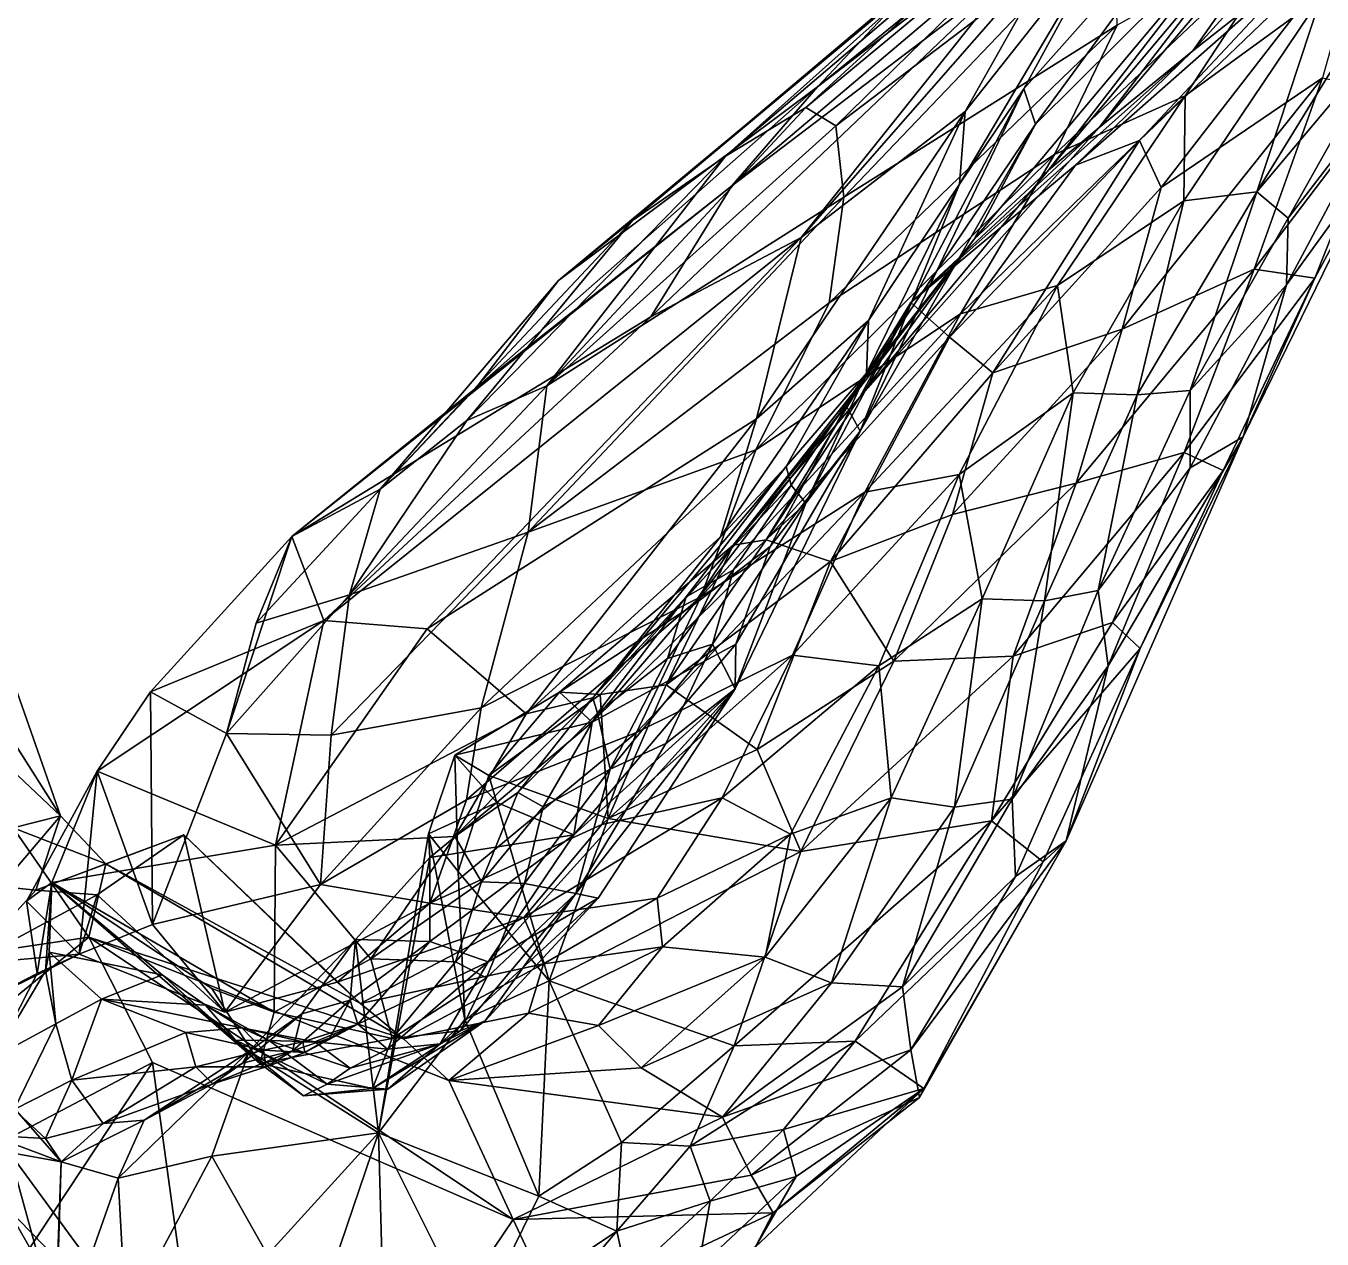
# Model space of a CAD drawing. Extents: x -1.56 to 1.56, y -5.64 to 3.99.
# Drawn here: x 0.877 to 1.319, y -1.9362 to -1.5228 of the extents above; entities that cross this region are included whole.
import ezdxf

# ---------------------------------------------------------------- set-up
doc = ezdxf.new("R2010")
doc.units = 0
doc.layers.add('MAMMOTH$LWO', color=1, linetype='CONTINUOUS')

msp = doc.modelspace()

# ---------------------------------------------------------------- linework, layer by layer
at = {"layer": 'MAMMOTH$LWO'}
for points in [[(1.28308, -1.43284, 4.30621), (1.26118, -1.45581, 4.24664), (1.14691, -1.54352, 4.47687)], [(1.14691, -1.54352, 4.47687), (1.17886, -1.50958, 4.55258), (1.28308, -1.43284, 4.30621)], [(1.27489, -1.53129, 4.68039), (1.32237, -1.46399, 4.50283), (1.35443, -1.44375, 4.5865)], [(1.27489, -1.53129, 4.68039), (1.35443, -1.44375, 4.5865), (1.31501, -1.49955, 4.75589)], [(1.11562, -1.56717, 4.92158), (1.14294, -1.55057, 4.99838), (1.24673, -1.45562, 4.75792)], [(1.24673, -1.45562, 4.75792), (1.21357, -1.47957, 4.6538), (1.11562, -1.56717, 4.92158)], [(1.26118, -1.45581, 4.24664), (1.21389, -1.50417, 4.18377), (1.11779, -1.57731, 4.43443)], [(1.11779, -1.57731, 4.43443), (1.14691, -1.54352, 4.47687), (1.26118, -1.45581, 4.24664)], [(1.25255, -1.45975, 4.89578), (1.24673, -1.45562, 4.75792), (1.14294, -1.55057, 4.99838)], [(1.14294, -1.55057, 4.99838), (1.15316, -1.55688, 5.07167), (1.25255, -1.45975, 4.89578)], [(1.24815, -1.4847, 5.04842), (1.25255, -1.45975, 4.89578), (1.15316, -1.55688, 5.07167)], [(1.21731, -1.54424, 4.06618), (1.29011, -1.46226, 4.16567), (1.22123, -1.55621, 4.20203)], [(1.29011, -1.46226, 4.16567), (1.21731, -1.54424, 4.06618), (1.2481, -1.4876, 4.0716)], [(1.22123, -1.55621, 4.20203), (1.29011, -1.46226, 4.16567), (1.29271, -1.48536, 4.34368)], [(1.24298, -1.55737, 4.59589), (1.29454, -1.49005, 4.44741), (1.32237, -1.46399, 4.50283)], [(1.24298, -1.55737, 4.59589), (1.32237, -1.46399, 4.50283), (1.27489, -1.53129, 4.68039)], [(1.08382, -1.58909, 4.81352), (1.11562, -1.56717, 4.92158), (1.21357, -1.47957, 4.6538)], [(1.21357, -1.47957, 4.6538), (1.17886, -1.50958, 4.55258), (1.08382, -1.58909, 4.81352)], [(1.24815, -1.4847, 5.04842), (1.15316, -1.55688, 5.07167), (1.15594, -1.5811, 5.14994)], [(1.24815, -1.4847, 5.04842), (1.15594, -1.5811, 5.14994), (1.24907, -1.52255, 5.19443)], [(1.19537, -1.57675, 4.03089), (1.2481, -1.4876, 4.0716), (1.21731, -1.54424, 4.06618)], [(1.2481, -1.4876, 4.0716), (1.19537, -1.57675, 4.03089), (1.19735, -1.55189, 4.04999)], [(1.19735, -1.55189, 4.04999), (1.23031, -1.4934, 4.07967), (1.2481, -1.4876, 4.0716)], [(1.20033, -1.59546, 4.3991), (1.22123, -1.55621, 4.20203), (1.29271, -1.48536, 4.34368)], [(1.29271, -1.48536, 4.34368), (1.22571, -1.57192, 4.50144), (1.20033, -1.59546, 4.3991)], [(1.29454, -1.49005, 4.44741), (1.22571, -1.57192, 4.50144), (1.29271, -1.48536, 4.34368)], [(1.31076, -1.48806, 5.24393), (1.24907, -1.52255, 5.19443), (1.22772, -1.56654, 5.27694)], [(1.31076, -1.48806, 5.24393), (1.22772, -1.56654, 5.27694), (1.27228, -1.54658, 5.33948)], [(1.25677, -1.56179, 4.91641), (1.33386, -1.4877, 4.87107), (1.26417, -1.57782, 5.02079)], [(1.25677, -1.56179, 4.91641), (1.31501, -1.49955, 4.75589), (1.33386, -1.4877, 4.87107)], [(1.33386, -1.4877, 4.87107), (1.31914, -1.54049, 5.07075), (1.26417, -1.57782, 5.02079)], [(1.31874, -1.5128, 5.32469), (1.31076, -1.48806, 5.24393), (1.27228, -1.54658, 5.33948)], [(1.14136, -1.59489, 4.16839), (1.21389, -1.50417, 4.18377), (1.23031, -1.4934, 4.07967)], [(1.23031, -1.4934, 4.07967), (1.19735, -1.55189, 4.04999), (1.14136, -1.59489, 4.16839)], [(1.22571, -1.57192, 4.50144), (1.29454, -1.49005, 4.44741), (1.24298, -1.55737, 4.59589)], [(1.23494, -1.57022, 4.82637), (1.27489, -1.53129, 4.68039), (1.31501, -1.49955, 4.75589)], [(1.23494, -1.57022, 4.82637), (1.31501, -1.49955, 4.75589), (1.25677, -1.56179, 4.91641)], [(1.29673, -1.57937, 5.38346), (1.34411, -1.52301, 5.30727), (1.34404, -1.50231, 5.29834)], [(1.34404, -1.50231, 5.29834), (1.31874, -1.5128, 5.32469), (1.29673, -1.57937, 5.38346)], [(1.09006, -1.62196, 4.36976), (1.11779, -1.57731, 4.43443), (1.21389, -1.50417, 4.18377)], [(1.21389, -1.50417, 4.18377), (1.14136, -1.59489, 4.16839), (1.09006, -1.62196, 4.36976)], [(1.05864, -1.60951, 4.70267), (1.08382, -1.58909, 4.81352), (1.17886, -1.50958, 4.55258)], [(1.17886, -1.50958, 4.55258), (1.14691, -1.54352, 4.47687), (1.05864, -1.60951, 4.70267)], [(1.31874, -1.5128, 5.32469), (1.27228, -1.54658, 5.33948), (1.27182, -1.58238, 5.39514)], [(1.27182, -1.58238, 5.39514), (1.29673, -1.57937, 5.38346), (1.31874, -1.5128, 5.32469)], [(1.24907, -1.52255, 5.19443), (1.15594, -1.5811, 5.14994), (1.15092, -1.6172, 5.22025)], [(1.24907, -1.52255, 5.19443), (1.15092, -1.6172, 5.22025), (1.22772, -1.56654, 5.27694)], [(1.30745, -1.58832, 5.37456), (1.34411, -1.52301, 5.30727), (1.29673, -1.57937, 5.38346)], [(1.30745, -1.58832, 5.37456), (1.34544, -1.53889, 5.29721), (1.34411, -1.52301, 5.30727)], [(1.17874, -1.61706, 4.7575), (1.27489, -1.53129, 4.68039), (1.23494, -1.57022, 4.82637)], [(1.17874, -1.61706, 4.7575), (1.24298, -1.55737, 4.59589), (1.27489, -1.53129, 4.68039)], [(1.26417, -1.57782, 5.02079), (1.31914, -1.54049, 5.07075), (1.25086, -1.62615, 5.10643)], [(1.31914, -1.54049, 5.07075), (1.2958, -1.6057, 5.18002), (1.25086, -1.62615, 5.10643)], [(1.31914, -1.54049, 5.07075), (1.34172, -1.5452, 5.17777), (1.2958, -1.6057, 5.18002)], [(1.30692, -1.61103, 5.36855), (1.33924, -1.56631, 5.28509), (1.34544, -1.53889, 5.29721)], [(1.30692, -1.61103, 5.36855), (1.34544, -1.53889, 5.29721), (1.30745, -1.58832, 5.37456)], [(1.14691, -1.54352, 4.47687), (1.11779, -1.57731, 4.43443), (1.03049, -1.64627, 4.6519)], [(1.03049, -1.64627, 4.6519), (1.05864, -1.60951, 4.70267), (1.14691, -1.54352, 4.47687)], [(1.22123, -1.55621, 4.20203), (1.16152, -1.66088, 4.11084), (1.21731, -1.54424, 4.06618)], [(1.17848, -1.61833, 4.03143), (1.21731, -1.54424, 4.06618), (1.16152, -1.66088, 4.11084)], [(1.21731, -1.54424, 4.06618), (1.17848, -1.61833, 4.03143), (1.19537, -1.57675, 4.03089)], [(1.27228, -1.54658, 5.33948), (1.22772, -1.56654, 5.27694), (1.19571, -1.62086, 5.34117)], [(1.27228, -1.54658, 5.33948), (1.19571, -1.62086, 5.34117), (1.2288, -1.61126, 5.39668)], [(1.27182, -1.58238, 5.39514), (1.27228, -1.54658, 5.33948), (1.2288, -1.61126, 5.39668)], [(1.34172, -1.5452, 5.17777), (1.31647, -1.60871, 5.26934), (1.2958, -1.6057, 5.18002)], [(1.34172, -1.5452, 5.17777), (1.33924, -1.56631, 5.28509), (1.31647, -1.60871, 5.26934)], [(1.15316, -1.55688, 5.07167), (1.14294, -1.55057, 4.99838), (1.05468, -1.64539, 5.04554)], [(1.14294, -1.55057, 4.99838), (1.11562, -1.56717, 4.92158), (1.05468, -1.64539, 5.04554)], [(1.12609, -1.65663, 4.11848), (1.14136, -1.59489, 4.16839), (1.19735, -1.55189, 4.04999)], [(1.12609, -1.65663, 4.11848), (1.19735, -1.55189, 4.04999), (1.16435, -1.62311, 4.03469)], [(1.16435, -1.62311, 4.03469), (1.19735, -1.55189, 4.04999), (1.19537, -1.57675, 4.03089)], [(1.15316, -1.55688, 5.07167), (1.05468, -1.64539, 5.04554), (1.15594, -1.5811, 5.14994)], [(1.22123, -1.55621, 4.20203), (1.20033, -1.59546, 4.3991), (1.15676, -1.65216, 4.30031)], [(1.16152, -1.66088, 4.11084), (1.22123, -1.55621, 4.20203), (1.15676, -1.65216, 4.30031)], [(1.1614, -1.64932, 4.63565), (1.22571, -1.57192, 4.50144), (1.24298, -1.55737, 4.59589)], [(1.1614, -1.64932, 4.63565), (1.24298, -1.55737, 4.59589), (1.17874, -1.61706, 4.7575)], [(1.192, -1.6289, 4.90784), (1.25677, -1.56179, 4.91641), (1.20676, -1.64098, 5.0182)], [(1.192, -1.6289, 4.90784), (1.23494, -1.57022, 4.82637), (1.25677, -1.56179, 4.91641)], [(1.26417, -1.57782, 5.02079), (1.20676, -1.64098, 5.0182), (1.25677, -1.56179, 4.91641)], [(1.02734, -1.65722, 4.95205), (1.05468, -1.64539, 5.04554), (1.11562, -1.56717, 4.92158)], [(1.11562, -1.56717, 4.92158), (1.08382, -1.58909, 4.81352), (1.02734, -1.65722, 4.95205)], [(1.22772, -1.56654, 5.27694), (1.15092, -1.6172, 5.22025), (1.12593, -1.66722, 5.26652)], [(1.22772, -1.56654, 5.27694), (1.12593, -1.66722, 5.26652), (1.19571, -1.62086, 5.34117)], [(1.33924, -1.56631, 5.28509), (1.29209, -1.6628, 5.35949), (1.31647, -1.60871, 5.26934)], [(1.29209, -1.6628, 5.35949), (1.33924, -1.56631, 5.28509), (1.30692, -1.61103, 5.36855)], [(1.20033, -1.59546, 4.3991), (1.22571, -1.57192, 4.50144), (1.1614, -1.64932, 4.63565)], [(1.17874, -1.61706, 4.7575), (1.23494, -1.57022, 4.82637), (1.192, -1.6289, 4.90784)], [(1.09006, -1.62196, 4.36976), (0.9677, -1.69681, 4.6546), (1.11779, -1.57731, 4.43443)], [(0.9677, -1.69681, 4.6546), (1.03049, -1.64627, 4.6519), (1.11779, -1.57731, 4.43443)], [(1.16361, -1.64114, 4.00773), (1.19537, -1.57675, 4.03089), (1.17848, -1.61833, 4.03143)], [(1.19537, -1.57675, 4.03089), (1.16361, -1.64114, 4.00773), (1.16435, -1.62311, 4.03469)], [(1.15594, -1.5811, 5.14994), (1.04827, -1.69529, 5.14388), (1.15092, -1.6172, 5.22025)], [(1.15594, -1.5811, 5.14994), (1.05468, -1.64539, 5.04554), (1.04827, -1.69529, 5.14388)], [(1.26417, -1.57782, 5.02079), (1.25086, -1.62615, 5.10643), (1.20676, -1.64098, 5.0182)], [(1.29673, -1.57937, 5.38346), (1.27182, -1.58238, 5.39514), (1.25599, -1.64854, 5.41686)], [(1.27401, -1.64707, 5.40542), (1.29673, -1.57937, 5.38346), (1.25599, -1.64854, 5.41686)], [(1.30745, -1.58832, 5.37456), (1.29673, -1.57937, 5.38346), (1.27401, -1.64707, 5.40542)], [(1.27182, -1.58238, 5.39514), (1.2288, -1.61126, 5.39668), (1.23414, -1.64776, 5.42269)], [(1.25599, -1.64854, 5.41686), (1.27182, -1.58238, 5.39514), (1.23414, -1.64776, 5.42269)], [(0.99787, -1.68062, 4.85516), (1.02734, -1.65722, 4.95205), (1.08382, -1.58909, 4.81352)], [(1.08382, -1.58909, 4.81352), (1.05864, -1.60951, 4.70267), (0.99787, -1.68062, 4.85516)], [(1.30745, -1.58832, 5.37456), (1.27401, -1.64707, 5.40542), (1.30692, -1.61103, 5.36855)], [(0.97862, -1.72542, 4.48748), (1.09006, -1.62196, 4.36976), (1.14136, -1.59489, 4.16839)], [(0.97862, -1.72542, 4.48748), (1.14136, -1.59489, 4.16839), (1.01387, -1.72823, 4.30172)], [(1.01387, -1.72823, 4.30172), (1.14136, -1.59489, 4.16839), (1.12609, -1.65663, 4.11848)], [(1.20033, -1.59546, 4.3991), (1.11823, -1.69971, 4.54654), (1.15676, -1.65216, 4.30031)], [(1.11823, -1.69971, 4.54654), (1.20033, -1.59546, 4.3991), (1.1614, -1.64932, 4.63565)], [(1.2958, -1.6057, 5.18002), (1.27201, -1.66812, 5.24385), (1.23512, -1.67856, 5.1626)], [(1.25086, -1.62615, 5.10643), (1.2958, -1.6057, 5.18002), (1.23512, -1.67856, 5.1626)], [(1.2958, -1.6057, 5.18002), (1.31647, -1.60871, 5.26934), (1.27201, -1.66812, 5.24385)], [(1.31647, -1.60871, 5.26934), (1.28525, -1.67425, 5.3159), (1.27201, -1.66812, 5.24385)], [(1.31647, -1.60871, 5.26934), (1.29209, -1.6628, 5.35949), (1.28525, -1.67425, 5.3159)], [(1.03049, -1.64627, 4.6519), (0.99787, -1.68062, 4.85516), (1.05864, -1.60951, 4.70267)], [(1.2288, -1.61126, 5.39668), (1.19571, -1.62086, 5.34117), (1.16309, -1.68165, 5.38373)], [(1.2288, -1.61126, 5.39668), (1.16309, -1.68165, 5.38373), (1.19528, -1.6757, 5.42136)], [(1.19528, -1.6757, 5.42136), (1.23414, -1.64776, 5.42269), (1.2288, -1.61126, 5.39668)], [(1.27396, -1.67333, 5.39607), (1.30692, -1.61103, 5.36855), (1.27401, -1.64707, 5.40542)], [(1.30692, -1.61103, 5.36855), (1.27396, -1.67333, 5.39607), (1.29209, -1.6628, 5.35949)], [(1.15092, -1.6172, 5.22025), (1.04827, -1.69529, 5.14388), (1.12593, -1.66722, 5.26652)], [(1.12948, -1.69786, 4.78366), (1.1614, -1.64932, 4.63565), (1.17874, -1.61706, 4.7575)], [(1.192, -1.6289, 4.90784), (1.12948, -1.69786, 4.78366), (1.17874, -1.61706, 4.7575)], [(0.9677, -1.69681, 4.6546), (1.09006, -1.62196, 4.36976), (0.97862, -1.72542, 4.48748)], [(1.19571, -1.62086, 5.34117), (1.12593, -1.66722, 5.26652), (1.10712, -1.71729, 5.31743)], [(1.19571, -1.62086, 5.34117), (1.10712, -1.71729, 5.31743), (1.16309, -1.68165, 5.38373)], [(1.14296, -1.68541, 3.9961), (1.17848, -1.61833, 4.03143), (1.16152, -1.66088, 4.11084)], [(1.17848, -1.61833, 4.03143), (1.14296, -1.68541, 3.9961), (1.16361, -1.64114, 4.00773)], [(1.12609, -1.65663, 4.11848), (1.16435, -1.62311, 4.03469), (1.11383, -1.6969, 4.07645)], [(1.11383, -1.6969, 4.07645), (1.16435, -1.62311, 4.03469), (1.13627, -1.6729, 4.00928)], [(1.13627, -1.6729, 4.00928), (1.16435, -1.62311, 4.03469), (1.16361, -1.64114, 4.00773)], [(1.25086, -1.62615, 5.10643), (1.23512, -1.67856, 5.1626), (1.19298, -1.6893, 5.07873)], [(1.20676, -1.64098, 5.0182), (1.25086, -1.62615, 5.10643), (1.19298, -1.6893, 5.07873)], [(1.12948, -1.69786, 4.78366), (1.192, -1.6289, 4.90784), (1.15134, -1.70525, 4.97181)], [(1.15134, -1.70525, 4.97181), (1.192, -1.6289, 4.90784), (1.20676, -1.64098, 5.0182)], [(0.88884, -1.79198, 5.38273), (0.83461, -1.63765, 5.22739), (0.80374, -1.71171, 5.55357)], [(0.85336, -1.73618, 5.14576), (0.83461, -1.63765, 5.22739), (0.88884, -1.79198, 5.38273)], [(1.16361, -1.64114, 4.00773), (1.13795, -1.67929, 3.97795), (1.13627, -1.6729, 4.00928)], [(1.13795, -1.67929, 3.97795), (1.16361, -1.64114, 4.00773), (1.14296, -1.68541, 3.9961)], [(1.20676, -1.64098, 5.0182), (1.19298, -1.6893, 5.07873), (1.15134, -1.70525, 4.97181)], [(0.9677, -1.69681, 4.6546), (0.99787, -1.68062, 4.85516), (1.03049, -1.64627, 4.6519)], [(1.02734, -1.65722, 4.95205), (0.98733, -1.71666, 4.9932), (1.05468, -1.64539, 5.04554)], [(1.05468, -1.64539, 5.04554), (0.98733, -1.71666, 4.9932), (1.04827, -1.69529, 5.14388)], [(1.23414, -1.64776, 5.42269), (1.19528, -1.6757, 5.42136), (1.20311, -1.71797, 5.4341)], [(1.22436, -1.71872, 5.4263), (1.23414, -1.64776, 5.42269), (1.20311, -1.71797, 5.4341)], [(1.25599, -1.64854, 5.41686), (1.23414, -1.64776, 5.42269), (1.22436, -1.71872, 5.4263)], [(1.27401, -1.64707, 5.40542), (1.25599, -1.64854, 5.41686), (1.24266, -1.71523, 5.41466)], [(1.27401, -1.64707, 5.40542), (1.24266, -1.71523, 5.41466), (1.27396, -1.67333, 5.39607)], [(1.11823, -1.69971, 4.54654), (1.10454, -1.72018, 4.40124), (1.15676, -1.65216, 4.30031)], [(1.13078, -1.70024, 4.25936), (1.15676, -1.65216, 4.30031), (1.10454, -1.72018, 4.40124)], [(1.11823, -1.69971, 4.54654), (1.1614, -1.64932, 4.63565), (1.12948, -1.69786, 4.78366)], [(1.15676, -1.65216, 4.30031), (1.13078, -1.70024, 4.25936), (1.16152, -1.66088, 4.11084)], [(1.24266, -1.71523, 5.41466), (1.25599, -1.64854, 5.41686), (1.22436, -1.71872, 5.4263)], [(0.99787, -1.68062, 4.85516), (0.98733, -1.71666, 4.9932), (1.02734, -1.65722, 4.95205)], [(1.01387, -1.72823, 4.30172), (1.12609, -1.65663, 4.11848), (1.04765, -1.75725, 4.20884)], [(1.04765, -1.75725, 4.20884), (1.12609, -1.65663, 4.11848), (1.11383, -1.6969, 4.07645)], [(1.11887, -1.74872, 4.09435), (1.16152, -1.66088, 4.11084), (1.11915, -1.7335, 4.21415)], [(1.16152, -1.66088, 4.11084), (1.11887, -1.74872, 4.09435), (1.14296, -1.68541, 3.9961)], [(1.13078, -1.70024, 4.25936), (1.11915, -1.7335, 4.21415), (1.16152, -1.66088, 4.11084)], [(1.23177, -1.8005, 5.37547), (1.29209, -1.6628, 5.35949), (1.24607, -1.74084, 5.39883)], [(1.29209, -1.6628, 5.35949), (1.23177, -1.8005, 5.37547), (1.257, -1.735, 5.3379)], [(1.27396, -1.67333, 5.39607), (1.24607, -1.74084, 5.39883), (1.29209, -1.6628, 5.35949)], [(1.257, -1.735, 5.3379), (1.28525, -1.67425, 5.3159), (1.29209, -1.6628, 5.35949)], [(1.12593, -1.66722, 5.26652), (1.04827, -1.69529, 5.14388), (1.03229, -1.75514, 5.20861)], [(1.12593, -1.66722, 5.26652), (1.03229, -1.75514, 5.20861), (1.10712, -1.71729, 5.31743)], [(1.27201, -1.66812, 5.24385), (1.24751, -1.72613, 5.28317), (1.21369, -1.73751, 5.20406)], [(1.23512, -1.67856, 5.1626), (1.27201, -1.66812, 5.24385), (1.21369, -1.73751, 5.20406)], [(1.27201, -1.66812, 5.24385), (1.28525, -1.67425, 5.3159), (1.24751, -1.72613, 5.28317)], [(1.11383, -1.6969, 4.07645), (1.13627, -1.6729, 4.00928), (1.07033, -1.75172, 4.04388)], [(1.07033, -1.75172, 4.04388), (1.13627, -1.6729, 4.00928), (1.10216, -1.71739, 3.96651)], [(1.10216, -1.71739, 3.96651), (1.13627, -1.6729, 4.00928), (1.13795, -1.67929, 3.97795)], [(1.24607, -1.74084, 5.39883), (1.27396, -1.67333, 5.39607), (1.24266, -1.71523, 5.41466)], [(1.28525, -1.67425, 5.3159), (1.257, -1.735, 5.3379), (1.24751, -1.72613, 5.28317)], [(1.13795, -1.67929, 3.97795), (1.11826, -1.70813, 3.96083), (1.10216, -1.71739, 3.96651)], [(1.11826, -1.70813, 3.96083), (1.13795, -1.67929, 3.97795), (1.14296, -1.68541, 3.9961)], [(1.13847, -1.73724, 5.4092), (1.19528, -1.6757, 5.42136), (1.16309, -1.68165, 5.38373)], [(1.19528, -1.6757, 5.42136), (1.13847, -1.73724, 5.4092), (1.16784, -1.7408, 5.43496)], [(1.16784, -1.7408, 5.43496), (1.20311, -1.71797, 5.4341), (1.19528, -1.6757, 5.42136)], [(1.23512, -1.67856, 5.1626), (1.21369, -1.73751, 5.20406), (1.17296, -1.7393, 5.10233)], [(1.19298, -1.6893, 5.07873), (1.23512, -1.67856, 5.1626), (1.17296, -1.7393, 5.10233)], [(0.95556, -1.72631, 4.88426), (0.98733, -1.71666, 4.9932), (0.99787, -1.68062, 4.85516)], [(0.9677, -1.69681, 4.6546), (0.95556, -1.72631, 4.88426), (0.99787, -1.68062, 4.85516)], [(1.16309, -1.68165, 5.38373), (1.10712, -1.71729, 5.31743), (1.08521, -1.76356, 5.35424)], [(1.16309, -1.68165, 5.38373), (1.08521, -1.76356, 5.35424), (1.13847, -1.73724, 5.4092)], [(1.11116, -1.73351, 3.98361), (1.14296, -1.68541, 3.9961), (1.11887, -1.74872, 4.09435)], [(1.14296, -1.68541, 3.9961), (1.11116, -1.73351, 3.98361), (1.11826, -1.70813, 3.96083)], [(1.19298, -1.6893, 5.07873), (1.17296, -1.7393, 5.10233), (1.15134, -1.70525, 4.97181)], [(0.9677, -1.69681, 4.6546), (0.97862, -1.72542, 4.48748), (0.9195, -1.74969, 4.77712)], [(0.94541, -1.76393, 4.93413), (0.9677, -1.69681, 4.6546), (0.9195, -1.74969, 4.77712)], [(0.95556, -1.72631, 4.88426), (0.9677, -1.69681, 4.6546), (0.94541, -1.76393, 4.93413)], [(1.04827, -1.69529, 5.14388), (0.98115, -1.76452, 5.07224), (1.03229, -1.75514, 5.20861)], [(1.04827, -1.69529, 5.14388), (0.98733, -1.71666, 4.9932), (0.98115, -1.76452, 5.07224)], [(1.04765, -1.75725, 4.20884), (1.11383, -1.6969, 4.07645), (1.07033, -1.75172, 4.04388)], [(1.11823, -1.69971, 4.54654), (1.05893, -1.74986, 4.57049), (1.10454, -1.72018, 4.40124)], [(1.11823, -1.69971, 4.54654), (1.07279, -1.75062, 4.74276), (1.05893, -1.74986, 4.57049)], [(1.10454, -1.72018, 4.40124), (1.07016, -1.76004, 4.39151), (1.13078, -1.70024, 4.25936)], [(1.11915, -1.7335, 4.21415), (1.13078, -1.70024, 4.25936), (1.07016, -1.76004, 4.39151)], [(1.11823, -1.69971, 4.54654), (1.0954, -1.74737, 4.8429), (1.07279, -1.75062, 4.74276)], [(1.0954, -1.74737, 4.8429), (1.12948, -1.69786, 4.78366), (1.15134, -1.70525, 4.97181)], [(1.0954, -1.74737, 4.8429), (1.11823, -1.69971, 4.54654), (1.12948, -1.69786, 4.78366)], [(1.15134, -1.70525, 4.97181), (1.12635, -1.76936, 5.01548), (1.0954, -1.74737, 4.8429)], [(1.15134, -1.70525, 4.97181), (1.17296, -1.7393, 5.10233), (1.12635, -1.76936, 5.01548)], [(1.09575, -1.73835, 3.95918), (1.11826, -1.70813, 3.96083), (1.11116, -1.73351, 3.98361)], [(1.11826, -1.70813, 3.96083), (1.09575, -1.73835, 3.95918), (1.10216, -1.71739, 3.96651)], [(0.87265, -1.79605, 5.45846), (0.88884, -1.79198, 5.38273), (0.80374, -1.71171, 5.55357)], [(0.98733, -1.71666, 4.9932), (0.95556, -1.72631, 4.88426), (0.94541, -1.76393, 4.93413)], [(0.98733, -1.71666, 4.9932), (0.94541, -1.76393, 4.93413), (0.98115, -1.76452, 5.07224)], [(1.10712, -1.71729, 5.31743), (1.03229, -1.75514, 5.20861), (1.02728, -1.78647, 5.26276)], [(1.10712, -1.71729, 5.31743), (1.02728, -1.78647, 5.26276), (1.08521, -1.76356, 5.35424)], [(1.10216, -1.71739, 3.96651), (1.07193, -1.75701, 3.96958), (1.07033, -1.75172, 4.04388)], [(1.07193, -1.75701, 3.96958), (1.10216, -1.71739, 3.96651), (1.09575, -1.73835, 3.95918)], [(1.20311, -1.71797, 5.4341), (1.16784, -1.7408, 5.43496), (1.17207, -1.78579, 5.43645)], [(1.19371, -1.78899, 5.42791), (1.20311, -1.71797, 5.4341), (1.17207, -1.78579, 5.43645)], [(1.22436, -1.71872, 5.4263), (1.20311, -1.71797, 5.4341), (1.19371, -1.78899, 5.42791)], [(1.21336, -1.78624, 5.41621), (1.22436, -1.71872, 5.4263), (1.19371, -1.78899, 5.42791)], [(1.24266, -1.71523, 5.41466), (1.22436, -1.71872, 5.4263), (1.21336, -1.78624, 5.41621)], [(1.24266, -1.71523, 5.41466), (1.21336, -1.78624, 5.41621), (1.24607, -1.74084, 5.39883)], [(1.10454, -1.72018, 4.40124), (1.05893, -1.74986, 4.57049), (1.07016, -1.76004, 4.39151)], [(0.97862, -1.72542, 4.48748), (0.96217, -1.80194, 4.36384), (0.90132, -1.77676, 4.73327)], [(0.9195, -1.74969, 4.77712), (0.97862, -1.72542, 4.48748), (0.90132, -1.77676, 4.73327)], [(0.97862, -1.72542, 4.48748), (1.01387, -1.72823, 4.30172), (0.96217, -1.80194, 4.36384)], [(1.20626, -1.79369, 5.26905), (1.24751, -1.72613, 5.28317), (1.257, -1.735, 5.3379)], [(1.21369, -1.73751, 5.20406), (1.24751, -1.72613, 5.28317), (1.20626, -1.79369, 5.26905)], [(1.01387, -1.72823, 4.30172), (1.04765, -1.75725, 4.20884), (0.96217, -1.80194, 4.36384)], [(0.86842, -1.81609, 5.27389), (0.85336, -1.73618, 5.14576), (0.88884, -1.79198, 5.38273)], [(1.11915, -1.7335, 4.21415), (1.07016, -1.76004, 4.39151), (1.06391, -1.79842, 4.32204)], [(1.06391, -1.79842, 4.32204), (1.11887, -1.74872, 4.09435), (1.11915, -1.7335, 4.21415)], [(1.09575, -1.73835, 3.95918), (1.11116, -1.73351, 3.98361), (1.07629, -1.77602, 3.99195)], [(1.07629, -1.77602, 3.99195), (1.11116, -1.73351, 3.98361), (1.09524, -1.76733, 4.01779)], [(1.11116, -1.73351, 3.98361), (1.11887, -1.74872, 4.09435), (1.09524, -1.76733, 4.01779)], [(1.257, -1.735, 5.3379), (1.22388, -1.80764, 5.33602), (1.20626, -1.79369, 5.26905)], [(1.22388, -1.80764, 5.33602), (1.257, -1.735, 5.3379), (1.23177, -1.8005, 5.37547)], [(1.09575, -1.73835, 3.95918), (1.07629, -1.77602, 3.99195), (1.07193, -1.75701, 3.96958)], [(1.07339, -1.79497, 5.38034), (1.13847, -1.73724, 5.4092), (1.08521, -1.76356, 5.35424)], [(1.13847, -1.73724, 5.4092), (1.07339, -1.79497, 5.38034), (1.11449, -1.78583, 5.42263)], [(1.11449, -1.78583, 5.42263), (1.16784, -1.7408, 5.43496), (1.13847, -1.73724, 5.4092)], [(1.16784, -1.7408, 5.43496), (1.11449, -1.78583, 5.42263), (1.13775, -1.79824, 5.43818)], [(1.17296, -1.7393, 5.10233), (1.14128, -1.80415, 5.10469), (1.12635, -1.76936, 5.01548)], [(1.13775, -1.79824, 5.43818), (1.17207, -1.78579, 5.43645), (1.16784, -1.7408, 5.43496)], [(1.21369, -1.73751, 5.20406), (1.20626, -1.79369, 5.26905), (1.14128, -1.80415, 5.10469)], [(1.17296, -1.7393, 5.10233), (1.21369, -1.73751, 5.20406), (1.14128, -1.80415, 5.10469)], [(1.21447, -1.81259, 5.4008), (1.24607, -1.74084, 5.39883), (1.21336, -1.78624, 5.41621)], [(1.24607, -1.74084, 5.39883), (1.21447, -1.81259, 5.4008), (1.23177, -1.8005, 5.37547)], [(0.92019, -1.82906, 4.99179), (0.9195, -1.74969, 4.77712), (0.90132, -1.77676, 4.73327)], [(0.94541, -1.76393, 4.93413), (0.9195, -1.74969, 4.77712), (0.92019, -1.82906, 4.99179)], [(1.05893, -1.74986, 4.57049), (1.0349, -1.77818, 4.79136), (1.02333, -1.77128, 4.64141)], [(1.07016, -1.76004, 4.39151), (1.05893, -1.74986, 4.57049), (1.02333, -1.77128, 4.64141)], [(1.07215, -1.81998, 4.15468), (1.11887, -1.74872, 4.09435), (1.03467, -1.84172, 4.33784)], [(1.11887, -1.74872, 4.09435), (1.06391, -1.79842, 4.32204), (1.03467, -1.84172, 4.33784)], [(1.05893, -1.74986, 4.57049), (1.07279, -1.75062, 4.74276), (1.0349, -1.77818, 4.79136)], [(1.09524, -1.76733, 4.01779), (1.11887, -1.74872, 4.09435), (1.06454, -1.81849, 4.08446)], [(1.06454, -1.81849, 4.08446), (1.11887, -1.74872, 4.09435), (1.07215, -1.81998, 4.15468)], [(1.07553, -1.79289, 4.9242), (1.07279, -1.75062, 4.74276), (1.0954, -1.74737, 4.8429)], [(1.0954, -1.74737, 4.8429), (1.12635, -1.76936, 5.01548), (1.07553, -1.79289, 4.9242)], [(1.07033, -1.75172, 4.04388), (1.02324, -1.79907, 4.16621), (1.04765, -1.75725, 4.20884)], [(1.02324, -1.79907, 4.16621), (1.07033, -1.75172, 4.04388), (1.04477, -1.784, 4.02618)], [(1.07553, -1.79289, 4.9242), (1.0349, -1.77818, 4.79136), (1.07279, -1.75062, 4.74276)], [(1.04477, -1.784, 4.02618), (1.07033, -1.75172, 4.04388), (1.07193, -1.75701, 3.96958)], [(1.04765, -1.75725, 4.20884), (1.02324, -1.79907, 4.16621), (0.96217, -1.80194, 4.36384)], [(1.03229, -1.75514, 5.20861), (0.98115, -1.76452, 5.07224), (0.97752, -1.81535, 5.14337)], [(1.03229, -1.75514, 5.20861), (0.97752, -1.81535, 5.14337), (1.02728, -1.78647, 5.26276)], [(1.07193, -1.75701, 3.96958), (1.05343, -1.78895, 3.99598), (1.04477, -1.784, 4.02618)], [(1.05343, -1.78895, 3.99598), (1.07193, -1.75701, 3.96958), (1.07629, -1.77602, 3.99195)], [(1.07016, -1.76004, 4.39151), (1.02333, -1.77128, 4.64141), (1.0376, -1.7874, 4.49893)], [(1.0376, -1.7874, 4.49893), (1.06391, -1.79842, 4.32204), (1.07016, -1.76004, 4.39151)], [(0.97752, -1.81535, 5.14337), (0.94541, -1.76393, 4.93413), (0.92019, -1.82906, 4.99179)], [(0.98115, -1.76452, 5.07224), (0.94541, -1.76393, 4.93413), (0.97752, -1.81535, 5.14337)], [(1.08521, -1.76356, 5.35424), (1.02728, -1.78647, 5.26276), (1.01477, -1.82173, 5.32029)], [(1.08521, -1.76356, 5.35424), (1.01477, -1.82173, 5.32029), (1.07339, -1.79497, 5.38034)], [(1.07629, -1.77602, 3.99195), (1.09524, -1.76733, 4.01779), (1.06454, -1.81849, 4.08446)], [(1.02333, -1.77128, 4.64141), (1.02443, -1.81097, 4.85171), (1.01432, -1.79816, 4.73461)], [(1.01432, -1.79816, 4.73461), (1.0376, -1.7874, 4.49893), (1.02333, -1.77128, 4.64141)], [(1.02443, -1.81097, 4.85171), (1.02333, -1.77128, 4.64141), (1.0349, -1.77818, 4.79136)], [(1.12635, -1.76936, 5.01548), (1.14128, -1.80415, 5.10469), (1.07553, -1.79289, 4.9242)], [(1.05343, -1.78895, 3.99598), (1.07629, -1.77602, 3.99195), (1.04701, -1.81498, 4.04849)], [(1.04701, -1.81498, 4.04849), (1.07629, -1.77602, 3.99195), (1.06454, -1.81849, 4.08446)], [(0.90132, -1.77676, 4.73327), (0.87723, -1.82108, 4.83367), (0.89516, -1.83916, 5.10079)], [(0.87723, -1.82108, 4.83367), (0.90132, -1.77676, 4.73327), (0.88591, -1.81466, 4.68456)], [(0.96217, -1.80194, 4.36384), (0.88591, -1.81466, 4.68456), (0.90132, -1.77676, 4.73327)], [(0.89516, -1.83916, 5.10079), (0.92019, -1.82906, 4.99179), (0.90132, -1.77676, 4.73327)], [(1.0349, -1.77818, 4.79136), (1.05547, -1.84821, 4.98156), (1.02443, -1.81097, 4.85171)], [(1.05547, -1.84821, 4.98156), (1.0349, -1.77818, 4.79136), (1.07553, -1.79289, 4.9242)], [(1.04477, -1.784, 4.02618), (1.03242, -1.81443, 4.07418), (1.02324, -1.79907, 4.16621)], [(1.03242, -1.81443, 4.07418), (1.04477, -1.784, 4.02618), (1.05343, -1.78895, 3.99598)], [(1.02728, -1.78647, 5.26276), (0.97752, -1.81535, 5.14337), (1.01477, -1.82173, 5.32029)], [(1.0376, -1.7874, 4.49893), (1.01432, -1.79816, 4.73461), (1.01471, -1.80619, 4.60758)], [(1.01471, -1.80619, 4.60758), (1.06391, -1.79842, 4.32204), (1.0376, -1.7874, 4.49893)], [(1.05343, -1.78895, 3.99598), (1.04701, -1.81498, 4.04849), (1.03242, -1.81443, 4.07418)], [(1.04676, -1.8266, 5.40866), (1.11449, -1.78583, 5.42263), (1.07339, -1.79497, 5.38034)], [(1.11449, -1.78583, 5.42263), (1.04676, -1.8266, 5.40866), (1.09231, -1.82002, 5.42783)], [(1.09231, -1.82002, 5.42783), (1.13775, -1.79824, 5.43818), (1.11449, -1.78583, 5.42263)], [(1.17207, -1.78579, 5.43645), (1.13775, -1.79824, 5.43818), (1.12914, -1.84016, 5.42959)], [(1.15168, -1.84883, 5.41998), (1.17207, -1.78579, 5.43645), (1.12914, -1.84016, 5.42959)], [(1.19371, -1.78899, 5.42791), (1.17207, -1.78579, 5.43645), (1.15168, -1.84883, 5.41998)], [(1.17598, -1.85022, 5.40905), (1.19371, -1.78899, 5.42791), (1.15168, -1.84883, 5.41998)], [(1.21336, -1.78624, 5.41621), (1.19371, -1.78899, 5.42791), (1.17598, -1.85022, 5.40905)], [(1.21336, -1.78624, 5.41621), (1.17598, -1.85022, 5.40905), (1.21447, -1.81259, 5.4008)], [(0.88042, -1.81731, 5.33784), (0.86842, -1.81609, 5.27389), (0.88884, -1.79198, 5.38273)], [(0.88884, -1.79198, 5.38273), (0.87265, -1.79605, 5.45846), (0.90427, -1.80836, 5.42766)], [(0.90427, -1.80836, 5.42766), (0.88042, -1.81731, 5.33784), (0.88884, -1.79198, 5.38273)], [(1.07553, -1.79289, 4.9242), (1.14128, -1.80415, 5.10469), (1.05547, -1.84821, 4.98156)], [(1.14128, -1.80415, 5.10469), (1.20626, -1.79369, 5.26905), (1.11849, -1.87032, 5.15387)], [(1.20626, -1.79369, 5.26905), (1.15983, -1.86874, 5.26416), (1.11849, -1.87032, 5.15387)], [(1.20626, -1.79369, 5.26905), (1.22388, -1.80764, 5.33602), (1.15983, -1.86874, 5.26416)], [(0.87265, -1.79605, 5.45846), (0.66247, -1.86846, 5.75743), (0.89853, -1.83331, 5.48373)], [(0.89853, -1.83331, 5.48373), (0.90427, -1.80836, 5.42766), (0.87265, -1.79605, 5.45846)], [(0.93083, -1.79845, 5.37458), (0.90128, -1.81886, 5.27882), (0.88042, -1.81731, 5.33784)], [(0.90427, -1.80836, 5.42766), (0.93083, -1.79845, 5.37458), (0.88042, -1.81731, 5.33784)], [(0.90128, -1.81886, 5.27882), (0.93083, -1.79845, 5.37458), (0.94482, -1.85893, 5.22921)], [(0.99115, -1.85588, 5.41907), (0.93083, -1.79845, 5.37458), (0.90427, -1.80836, 5.42766)], [(0.98316, -1.84869, 5.37084), (0.94482, -1.85893, 5.22921), (0.93083, -1.79845, 5.37458)], [(0.99115, -1.85588, 5.41907), (0.98316, -1.84869, 5.37084), (0.93083, -1.79845, 5.37458)], [(1.01432, -1.79816, 4.73461), (1.02665, -1.86136, 4.93662), (0.99727, -1.89995, 4.9385)], [(0.99727, -1.89995, 4.9385), (1.01471, -1.80619, 4.60758), (1.01432, -1.79816, 4.73461)], [(1.02665, -1.86136, 4.93662), (1.01432, -1.79816, 4.73461), (1.02443, -1.81097, 4.85171)], [(1.06391, -1.79842, 4.32204), (1.01471, -1.80619, 4.60758), (1.01481, -1.83478, 4.5001)], [(1.07339, -1.79497, 5.38034), (1.01477, -1.82173, 5.32029), (1.04676, -1.8266, 5.40866)], [(1.01481, -1.83478, 4.5001), (1.03467, -1.84172, 4.33784), (1.06391, -1.79842, 4.32204)], [(1.13775, -1.79824, 5.43818), (1.09231, -1.82002, 5.42783), (1.09409, -1.83661, 5.43718)], [(1.09409, -1.83661, 5.43718), (1.12914, -1.84016, 5.42959), (1.13775, -1.79824, 5.43818)], [(0.88591, -1.81466, 4.68456), (0.96217, -1.80194, 4.36384), (0.96164, -1.85883, 4.32379)], [(0.99459, -1.84066, 4.21727), (0.96164, -1.85883, 4.32379), (0.96217, -1.80194, 4.36384)], [(1.02324, -1.79907, 4.16621), (0.99459, -1.84066, 4.21727), (0.96217, -1.80194, 4.36384)], [(0.99459, -1.84066, 4.21727), (1.02324, -1.79907, 4.16621), (1.03242, -1.81443, 4.07418)], [(1.21447, -1.81259, 5.4008), (1.1788, -1.87168, 5.38971), (1.23177, -1.8005, 5.37547)], [(1.18173, -1.888, 5.37003), (1.23177, -1.8005, 5.37547), (1.1788, -1.87168, 5.38971)], [(1.23177, -1.8005, 5.37547), (1.18173, -1.888, 5.37003), (1.18317, -1.88488, 5.33565)], [(1.18317, -1.88488, 5.33565), (1.22388, -1.80764, 5.33602), (1.23177, -1.8005, 5.37547)], [(1.01471, -1.80619, 4.60758), (0.99727, -1.89995, 4.9385), (0.98944, -1.83414, 4.66705)], [(0.98944, -1.83414, 4.66705), (1.01481, -1.83478, 4.5001), (1.01471, -1.80619, 4.60758)], [(1.14128, -1.80415, 5.10469), (1.11849, -1.87032, 5.15387), (1.05547, -1.84821, 4.98156)], [(0.89853, -1.83331, 5.48373), (1.00578, -1.86794, 5.44282), (0.90427, -1.80836, 5.42766)], [(1.00578, -1.86794, 5.44282), (0.99115, -1.85588, 5.41907), (0.90427, -1.80836, 5.42766)], [(1.02443, -1.81097, 4.85171), (1.05547, -1.84821, 4.98156), (1.02665, -1.86136, 4.93662)], [(1.22388, -1.80764, 5.33602), (1.18317, -1.88488, 5.33565), (1.15983, -1.86874, 5.26416)], [(0.88042, -1.81731, 5.33784), (0.85745, -1.84247, 5.19049), (0.86842, -1.81609, 5.27389)], [(0.87723, -1.82108, 4.83367), (0.88591, -1.81466, 4.68456), (0.88082, -1.84575, 4.99735)], [(0.88591, -1.81466, 4.68456), (0.8837, -1.84485, 4.92835), (0.88082, -1.84575, 4.99735)], [(0.88591, -1.81466, 4.68456), (0.88501, -1.83845, 4.73868), (0.8837, -1.84485, 4.92835)], [(0.88591, -1.81466, 4.68456), (0.92349, -1.84617, 4.57341), (0.88501, -1.83845, 4.73868)], [(0.95681, -1.87643, 4.379), (0.92349, -1.84617, 4.57341), (0.88591, -1.81466, 4.68456)], [(0.94047, -1.8508, 4.433), (0.95681, -1.87643, 4.379), (0.88591, -1.81466, 4.68456)], [(0.96164, -1.85883, 4.32379), (0.94047, -1.8508, 4.433), (0.88591, -1.81466, 4.68456)], [(0.97752, -1.81535, 5.14337), (0.92019, -1.82906, 4.99179), (0.94482, -1.85893, 5.22921)], [(1.01477, -1.82173, 5.32029), (0.97752, -1.81535, 5.14337), (0.94482, -1.85893, 5.22921)], [(1.03242, -1.81443, 4.07418), (1.02348, -1.8417, 4.11757), (0.99459, -1.84066, 4.21727)], [(1.02348, -1.8417, 4.11757), (1.03242, -1.81443, 4.07418), (1.04701, -1.81498, 4.04849)], [(1.04701, -1.81498, 4.04849), (1.03403, -1.84723, 4.12347), (1.02348, -1.8417, 4.11757)], [(1.04701, -1.81498, 4.04849), (1.06454, -1.81849, 4.08446), (1.03403, -1.84723, 4.12347)], [(1.1788, -1.87168, 5.38971), (1.21447, -1.81259, 5.4008), (1.17598, -1.85022, 5.40905)], [(0.85745, -1.84247, 5.19049), (0.88042, -1.81731, 5.33784), (0.90128, -1.81886, 5.27882)], [(0.90128, -1.81886, 5.27882), (0.89516, -1.83916, 5.10079), (0.85745, -1.84247, 5.19049)], [(0.94482, -1.85893, 5.22921), (0.89516, -1.83916, 5.10079), (0.90128, -1.81886, 5.27882)], [(1.07215, -1.81998, 4.15468), (1.03467, -1.84172, 4.33784), (1.01829, -1.86969, 4.30583)], [(1.03359, -1.86179, 4.21726), (1.07215, -1.81998, 4.15468), (1.01829, -1.86969, 4.30583)], [(1.03403, -1.84723, 4.12347), (1.06454, -1.81849, 4.08446), (1.02516, -1.86529, 4.19358)], [(1.02516, -1.86529, 4.19358), (1.06454, -1.81849, 4.08446), (1.03359, -1.86179, 4.21726)], [(1.06454, -1.81849, 4.08446), (1.07215, -1.81998, 4.15468), (1.03359, -1.86179, 4.21726)], [(1.09231, -1.82002, 5.42783), (1.04676, -1.8266, 5.40866), (1.05356, -1.84237, 5.43594)], [(1.05356, -1.84237, 5.43594), (1.09409, -1.83661, 5.43718), (1.09231, -1.82002, 5.42783)], [(0.88082, -1.84575, 4.99735), (0.89516, -1.83916, 5.10079), (0.87723, -1.82108, 4.83367)], [(1.01477, -1.82173, 5.32029), (0.94482, -1.85893, 5.22921), (0.98316, -1.84869, 5.37084)], [(0.98316, -1.84869, 5.37084), (1.04676, -1.8266, 5.40866), (1.01477, -1.82173, 5.32029)], [(0.92019, -1.82906, 4.99179), (0.89516, -1.83916, 5.10079), (0.94482, -1.85893, 5.22921)], [(1.04676, -1.8266, 5.40866), (0.98316, -1.84869, 5.37084), (0.99115, -1.85588, 5.41907)], [(0.99115, -1.85588, 5.41907), (1.05356, -1.84237, 5.43594), (1.04676, -1.8266, 5.40866)], [(0.89853, -1.83331, 5.48373), (0.66247, -1.86846, 5.75743), (0.7122, -1.98563, 5.7252)], [(0.92017, -1.87599, 5.46586), (0.89853, -1.83331, 5.48373), (0.7122, -1.98563, 5.7252)], [(1.02121, -1.88222, 5.4462), (1.00578, -1.86794, 5.44282), (0.89853, -1.83331, 5.48373)], [(1.02121, -1.88222, 5.4462), (0.89853, -1.83331, 5.48373), (1.04316, -1.9295, 5.42927)], [(0.92017, -1.87599, 5.46586), (1.04316, -1.9295, 5.42927), (0.89853, -1.83331, 5.48373)], [(0.8837, -1.84485, 4.92835), (0.88501, -1.83845, 4.73868), (0.88721, -1.86291, 4.91138)], [(0.90283, -1.85449, 4.71798), (0.88721, -1.86291, 4.91138), (0.88501, -1.83845, 4.73868)], [(0.88501, -1.83845, 4.73868), (0.92349, -1.84617, 4.57341), (0.90283, -1.85449, 4.71798)], [(0.98944, -1.83414, 4.66705), (0.95311, -1.87215, 4.76664), (0.97112, -1.85945, 4.65975)], [(0.99727, -1.89995, 4.9385), (0.95311, -1.87215, 4.76664), (0.98944, -1.83414, 4.66705)], [(0.97112, -1.85945, 4.65975), (0.98759, -1.85481, 4.58794), (0.98944, -1.83414, 4.66705)], [(1.01481, -1.83478, 4.5001), (0.98944, -1.83414, 4.66705), (0.98759, -1.85481, 4.58794)], [(0.98759, -1.85481, 4.58794), (0.99016, -1.86292, 4.54046), (1.01481, -1.83478, 4.5001)], [(1.03467, -1.84172, 4.33784), (1.01481, -1.83478, 4.5001), (0.99016, -1.86292, 4.54046)], [(1.09409, -1.83661, 5.43718), (1.05356, -1.84237, 5.43594), (1.0484, -1.85922, 5.44543)], [(1.07231, -1.86337, 5.44179), (1.09409, -1.83661, 5.43718), (1.0484, -1.85922, 5.44543)], [(1.12914, -1.84016, 5.42959), (1.09409, -1.83661, 5.43718), (1.07231, -1.86337, 5.44179)], [(0.88082, -1.84575, 4.99735), (0.85513, -1.85887, 5.09614), (0.89516, -1.83916, 5.10079)], [(0.85513, -1.85887, 5.09614), (0.85745, -1.84247, 5.19049), (0.89516, -1.83916, 5.10079)], [(0.96164, -1.85883, 4.32379), (0.99459, -1.84066, 4.21727), (1.00188, -1.86791, 4.22046)], [(0.99016, -1.86292, 4.54046), (1.00028, -1.87154, 4.43035), (1.03467, -1.84172, 4.33784)], [(1.05356, -1.84237, 5.43594), (0.99115, -1.85588, 5.41907), (1.00578, -1.86794, 5.44282)], [(1.02348, -1.8417, 4.11757), (1.00188, -1.86791, 4.22046), (0.99459, -1.84066, 4.21727)], [(1.03467, -1.84172, 4.33784), (1.00028, -1.87154, 4.43035), (1.01829, -1.86969, 4.30583)], [(1.00188, -1.86791, 4.22046), (1.02348, -1.8417, 4.11757), (1.03403, -1.84723, 4.12347)], [(1.0484, -1.85922, 5.44543), (1.05356, -1.84237, 5.43594), (1.00578, -1.86794, 5.44282)], [(1.08687, -1.87786, 5.43816), (1.12914, -1.84016, 5.42959), (1.07231, -1.86337, 5.44179)], [(1.15168, -1.84883, 5.41998), (1.12914, -1.84016, 5.42959), (1.08687, -1.87786, 5.43816)], [(0.85513, -1.85887, 5.09614), (0.88082, -1.84575, 4.99735), (0.86625, -1.87424, 4.99223)], [(0.86625, -1.87424, 4.99223), (0.88082, -1.84575, 4.99735), (0.8837, -1.84485, 4.92835)], [(0.88721, -1.86291, 4.91138), (0.86625, -1.87424, 4.99223), (0.8837, -1.84485, 4.92835)], [(0.93826, -1.85654, 4.5814), (0.90283, -1.85449, 4.71798), (0.92349, -1.84617, 4.57341)], [(0.95681, -1.87643, 4.379), (0.94844, -1.86839, 4.50279), (0.92349, -1.84617, 4.57341)], [(0.92349, -1.84617, 4.57341), (0.94844, -1.86839, 4.50279), (0.93826, -1.85654, 4.5814)], [(1.03403, -1.84723, 4.12347), (1.02516, -1.86529, 4.19358), (1.00188, -1.86791, 4.22046)], [(0.96164, -1.85883, 4.32379), (0.95681, -1.87643, 4.379), (0.94047, -1.8508, 4.433)], [(1.05191, -1.92154, 5.06669), (1.02665, -1.86136, 4.93662), (1.05547, -1.84821, 4.98156)], [(1.05547, -1.84821, 4.98156), (1.08015, -1.90335, 5.12709), (1.05191, -1.92154, 5.06669)], [(1.05547, -1.84821, 4.98156), (1.11849, -1.87032, 5.15387), (1.08015, -1.90335, 5.12709)], [(1.11453, -1.89465, 5.42488), (1.15168, -1.84883, 5.41998), (1.08687, -1.87786, 5.43816)], [(1.17598, -1.85022, 5.40905), (1.15168, -1.84883, 5.41998), (1.11453, -1.89465, 5.42488)], [(1.17598, -1.85022, 5.40905), (1.11453, -1.89465, 5.42488), (1.1788, -1.87168, 5.38971)], [(0.88721, -1.86291, 4.91138), (0.90283, -1.85449, 4.71798), (0.89273, -1.88209, 4.76917)], [(0.93151, -1.86582, 4.65901), (0.89273, -1.88209, 4.76917), (0.90283, -1.85449, 4.71798)], [(0.93151, -1.86582, 4.65901), (0.90283, -1.85449, 4.71798), (0.9506, -1.86426, 4.59792)], [(0.9506, -1.86426, 4.59792), (0.90283, -1.85449, 4.71798), (0.93826, -1.85654, 4.5814)], [(0.98759, -1.85481, 4.58794), (0.97112, -1.85945, 4.65975), (0.96788, -1.87204, 4.62995)], [(0.96788, -1.87204, 4.62995), (0.98055, -1.86775, 4.59526), (0.98759, -1.85481, 4.58794)], [(0.99016, -1.86292, 4.54046), (0.98759, -1.85481, 4.58794), (0.98055, -1.86775, 4.59526)], [(0.96, -1.86854, 4.52763), (0.93826, -1.85654, 4.5814), (0.94844, -1.86839, 4.50279)], [(0.93826, -1.85654, 4.5814), (0.96, -1.86854, 4.52763), (0.9506, -1.86426, 4.59792)], [(0.97112, -1.85945, 4.65975), (0.95311, -1.87215, 4.76664), (0.95094, -1.87628, 4.68139)], [(0.95094, -1.87628, 4.68139), (0.96788, -1.87204, 4.62995), (0.97112, -1.85945, 4.65975)], [(1.00188, -1.86791, 4.22046), (0.95681, -1.87643, 4.379), (0.96164, -1.85883, 4.32379)], [(1.02121, -1.88222, 5.4462), (1.0484, -1.85922, 5.44543), (1.00578, -1.86794, 5.44282)], [(1.07231, -1.86337, 5.44179), (1.0484, -1.85922, 5.44543), (1.02121, -1.88222, 5.4462)], [(0.86625, -1.87424, 4.99223), (0.88721, -1.86291, 4.91138), (0.87305, -1.892, 4.93579)], [(0.89273, -1.88209, 4.76917), (0.87305, -1.892, 4.93579), (0.88721, -1.86291, 4.91138)], [(0.9581, -1.87181, 4.62387), (0.93151, -1.86582, 4.65901), (0.9506, -1.86426, 4.59792)], [(0.9581, -1.87181, 4.62387), (0.9506, -1.86426, 4.59792), (0.9714, -1.86898, 4.58922)], [(0.97554, -1.86903, 4.53307), (0.9506, -1.86426, 4.59792), (0.96, -1.86854, 4.52763)], [(0.9714, -1.86898, 4.58922), (0.9506, -1.86426, 4.59792), (0.97554, -1.86903, 4.53307)], [(0.9714, -1.86898, 4.58922), (0.97554, -1.86903, 4.53307), (0.99016, -1.86292, 4.54046)], [(0.9714, -1.86898, 4.58922), (0.99016, -1.86292, 4.54046), (0.97212, -1.87258, 4.61293)], [(0.98055, -1.86775, 4.59526), (0.97212, -1.87258, 4.61293), (0.99016, -1.86292, 4.54046)], [(0.99016, -1.86292, 4.54046), (0.97554, -1.86903, 4.53307), (1.00028, -1.87154, 4.43035)], [(1.00046, -1.88514, 4.31045), (0.99522, -1.8849, 4.28574), (1.03359, -1.86179, 4.21726)], [(1.03359, -1.86179, 4.21726), (0.99522, -1.8849, 4.28574), (1.02516, -1.86529, 4.19358)], [(1.05191, -1.92154, 5.06669), (0.99727, -1.89995, 4.9385), (1.02665, -1.86136, 4.93662)], [(1.01829, -1.86969, 4.30583), (1.00046, -1.88514, 4.31045), (1.03359, -1.86179, 4.21726)], [(1.07231, -1.86337, 5.44179), (1.02121, -1.88222, 5.4462), (1.08687, -1.87786, 5.43816)], [(0.93492, -1.87754, 4.67003), (0.89273, -1.88209, 4.76917), (0.93151, -1.86582, 4.65901)], [(0.93492, -1.87754, 4.67003), (0.93151, -1.86582, 4.65901), (0.9581, -1.87181, 4.62387)], [(0.96, -1.86854, 4.52763), (0.94844, -1.86839, 4.50279), (0.9797, -1.88346, 4.41071)], [(0.9797, -1.88346, 4.41071), (0.94844, -1.86839, 4.50279), (0.97164, -1.88738, 4.38558)], [(0.97164, -1.88738, 4.38558), (0.94844, -1.86839, 4.50279), (0.95681, -1.87643, 4.379)], [(1.00188, -1.86791, 4.22046), (0.99522, -1.8849, 4.28574), (0.95681, -1.87643, 4.379)], [(0.97212, -1.87258, 4.61293), (0.9581, -1.87181, 4.62387), (0.9714, -1.86898, 4.58922)], [(0.97554, -1.86903, 4.53307), (0.96, -1.86854, 4.52763), (0.98765, -1.87794, 4.436)], [(0.98765, -1.87794, 4.436), (0.96, -1.86854, 4.52763), (0.9797, -1.88346, 4.41071)], [(0.98055, -1.86775, 4.59526), (0.96788, -1.87204, 4.62995), (0.97212, -1.87258, 4.61293)], [(1.00028, -1.87154, 4.43035), (0.97554, -1.86903, 4.53307), (0.98765, -1.87794, 4.436)], [(1.02516, -1.86529, 4.19358), (0.99522, -1.8849, 4.28574), (1.00188, -1.86791, 4.22046)], [(1.10356, -1.90458, 5.22847), (1.11849, -1.87032, 5.15387), (1.15983, -1.86874, 5.26416)], [(1.15983, -1.86874, 5.26416), (1.13539, -1.89884, 5.28383), (1.10356, -1.90458, 5.22847)], [(1.13539, -1.89884, 5.28383), (1.15983, -1.86874, 5.26416), (1.18317, -1.88488, 5.33565)], [(0.94039, -1.90797, 4.86859), (0.90845, -1.91549, 4.80633), (0.95311, -1.87215, 4.76664)], [(0.95311, -1.87215, 4.76664), (0.90845, -1.91549, 4.80633), (0.91734, -1.89573, 4.75117)], [(0.91734, -1.89573, 4.75117), (0.95094, -1.87628, 4.68139), (0.95311, -1.87215, 4.76664)], [(0.95891, -1.87746, 4.63984), (0.93492, -1.87754, 4.67003), (0.9581, -1.87181, 4.62387)], [(0.99727, -1.89995, 4.9385), (0.94039, -1.90797, 4.86859), (0.95311, -1.87215, 4.76664)], [(0.95094, -1.87628, 4.68139), (0.94079, -1.88328, 4.67212), (0.96788, -1.87204, 4.62995)], [(0.96788, -1.87204, 4.62995), (0.94079, -1.88328, 4.67212), (0.95891, -1.87746, 4.63984)], [(0.95891, -1.87746, 4.63984), (0.9581, -1.87181, 4.62387), (0.97212, -1.87258, 4.61293)], [(0.95891, -1.87746, 4.63984), (0.97212, -1.87258, 4.61293), (0.96788, -1.87204, 4.62995)], [(0.98765, -1.87794, 4.436), (0.9797, -1.88346, 4.41071), (1.01829, -1.86969, 4.30583)], [(1.01829, -1.86969, 4.30583), (0.9797, -1.88346, 4.41071), (1.00046, -1.88514, 4.31045)], [(1.00028, -1.87154, 4.43035), (0.98765, -1.87794, 4.436), (1.01829, -1.86969, 4.30583)], [(1.11849, -1.87032, 5.15387), (1.10356, -1.90458, 5.22847), (1.08015, -1.90335, 5.12709)], [(1.1243, -1.91442, 5.41168), (1.1788, -1.87168, 5.38971), (1.11453, -1.89465, 5.42488)], [(1.1788, -1.87168, 5.38971), (1.1243, -1.91442, 5.41168), (1.18173, -1.888, 5.37003)], [(0.92017, -1.87599, 5.46586), (0.7122, -1.98563, 5.7252), (0.75478, -2.12577, 5.66494)], [(0.94712, -2.07182, 5.4904), (0.92017, -1.87599, 5.46586), (0.75478, -2.12577, 5.66494)], [(0.90343, -1.89682, 4.74489), (0.89273, -1.88209, 4.76917), (0.93492, -1.87754, 4.67003)], [(0.94079, -1.88328, 4.67212), (0.90343, -1.89682, 4.74489), (0.93492, -1.87754, 4.67003)], [(0.95094, -1.87628, 4.68139), (0.91734, -1.89573, 4.75117), (0.94079, -1.88328, 4.67212)], [(0.94712, -2.07182, 5.4904), (1.04316, -1.9295, 5.42927), (0.92017, -1.87599, 5.46586)], [(0.94079, -1.88328, 4.67212), (0.93492, -1.87754, 4.67003), (0.95891, -1.87746, 4.63984)], [(0.99522, -1.8849, 4.28574), (0.97164, -1.88738, 4.38558), (0.95681, -1.87643, 4.379)], [(1.08687, -1.87786, 5.43816), (1.02121, -1.88222, 5.4462), (1.11453, -1.89465, 5.42488)], [(0.86257, -1.87979, 4.82882), (0.86512, -1.90095, 4.89194), (0.88902, -1.90989, 4.85073)], [(0.88902, -1.90989, 4.85073), (0.87139, -1.90673, 4.5912), (0.86257, -1.87979, 4.82882)], [(0.87305, -1.892, 4.93579), (0.89273, -1.88209, 4.76917), (0.88368, -1.90188, 4.88031)], [(0.90343, -1.89682, 4.74489), (0.88368, -1.90188, 4.88031), (0.89273, -1.88209, 4.76917)], [(1.04316, -1.9295, 5.42927), (1.11453, -1.89465, 5.42488), (1.02121, -1.88222, 5.4462)], [(0.90343, -1.89682, 4.74489), (0.94079, -1.88328, 4.67212), (0.91734, -1.89573, 4.75117)], [(0.9797, -1.88346, 4.41071), (0.97164, -1.88738, 4.38558), (1.00046, -1.88514, 4.31045)], [(1.00046, -1.88514, 4.31045), (0.97164, -1.88738, 4.38558), (0.99522, -1.8849, 4.28574)], [(1.1258, -1.93889, 5.37196), (1.18317, -1.88488, 5.33565), (1.13186, -1.92727, 5.39494)], [(1.18317, -1.88488, 5.33565), (1.1258, -1.93889, 5.37196), (1.13967, -1.91486, 5.3193)], [(1.18173, -1.888, 5.37003), (1.13186, -1.92727, 5.39494), (1.18317, -1.88488, 5.33565)], [(1.18317, -1.88488, 5.33565), (1.13967, -1.91486, 5.3193), (1.13539, -1.89884, 5.28383)], [(1.13186, -1.92727, 5.39494), (1.18173, -1.888, 5.37003), (1.1243, -1.91442, 5.41168)], [(0.88368, -1.90188, 4.88031), (0.86512, -1.90095, 4.89194), (0.87305, -1.892, 4.93579)], [(0.90845, -1.91549, 4.80633), (0.88902, -1.90989, 4.85073), (0.91734, -1.89573, 4.75117)], [(0.91734, -1.89573, 4.75117), (0.88902, -1.90989, 4.85073), (0.90343, -1.89682, 4.74489)], [(1.11453, -1.89465, 5.42488), (1.04316, -1.9295, 5.42927), (1.1243, -1.91442, 5.41168)], [(0.88368, -1.90188, 4.88031), (0.90343, -1.89682, 4.74489), (0.88902, -1.90989, 4.85073)], [(0.99727, -1.89995, 4.9385), (0.95939, -1.94159, 4.87057), (0.94039, -1.90797, 4.86859)], [(0.99727, -1.89995, 4.9385), (0.96032, -2.00881, 4.9713), (0.95939, -1.94159, 4.87057)], [(0.99948, -1.98328, 5.07283), (0.96032, -2.00881, 4.9713), (0.99727, -1.89995, 4.9385)], [(1.03022, -1.96588, 5.16943), (0.99948, -1.98328, 5.07283), (0.99727, -1.89995, 4.9385)], [(1.05191, -1.92154, 5.06669), (1.03022, -1.96588, 5.16943), (0.99727, -1.89995, 4.9385)], [(1.13539, -1.89884, 5.28383), (1.11038, -1.92329, 5.29054), (1.10356, -1.90458, 5.22847)], [(1.11038, -1.92329, 5.29054), (1.13539, -1.89884, 5.28383), (1.13967, -1.91486, 5.3193)], [(0.88902, -1.90989, 4.85073), (0.86512, -1.90095, 4.89194), (0.88368, -1.90188, 4.88031)], [(1.08015, -1.90335, 5.12709), (1.07851, -1.93352, 5.22175), (1.05191, -1.92154, 5.06669)], [(1.08015, -1.90335, 5.12709), (1.10356, -1.90458, 5.22847), (1.07851, -1.93352, 5.22175)], [(1.07851, -1.93352, 5.22175), (1.10356, -1.90458, 5.22847), (1.11038, -1.92329, 5.29054)], [(0.87139, -1.90673, 4.5912), (0.92934, -1.98579, 4.49688), (0.87055, -1.92547, 4.36993)], [(0.88902, -1.90989, 4.85073), (0.8874, -1.96458, 4.63487), (0.87139, -1.90673, 4.5912)], [(0.8874, -1.96458, 4.63487), (0.92934, -1.98579, 4.49688), (0.87139, -1.90673, 4.5912)], [(0.94039, -1.90797, 4.86859), (0.91113, -1.96306, 4.81551), (0.90845, -1.91549, 4.80633)], [(0.95939, -1.94159, 4.87057), (0.91113, -1.96306, 4.81551), (0.94039, -1.90797, 4.86859)], [(0.90845, -1.91549, 4.80633), (0.88655, -1.97777, 4.73563), (0.88902, -1.90989, 4.85073)], [(0.88655, -1.97777, 4.73563), (0.8874, -1.96458, 4.63487), (0.88902, -1.90989, 4.85073)], [(0.91113, -1.96306, 4.81551), (0.88655, -1.97777, 4.73563), (0.90845, -1.91549, 4.80633)], [(1.1243, -1.91442, 5.41168), (1.04316, -1.9295, 5.42927), (1.13186, -1.92727, 5.39494)], [(1.1062, -1.94621, 5.34534), (1.13967, -1.91486, 5.3193), (1.1258, -1.93889, 5.37196)], [(1.13967, -1.91486, 5.3193), (1.1062, -1.94621, 5.34534), (1.11038, -1.92329, 5.29054)], [(1.07851, -1.93352, 5.22175), (1.03022, -1.96588, 5.16943), (1.05191, -1.92154, 5.06669)], [(0.87055, -1.92547, 4.36993), (0.95115, -2.06634, 4.27769), (0.87215, -1.99708, 4.12301)], [(0.92934, -1.98579, 4.49688), (0.95115, -2.06634, 4.27769), (0.87055, -1.92547, 4.36993)], [(1.11038, -1.92329, 5.29054), (1.08209, -1.94939, 5.30322), (1.07851, -1.93352, 5.22175)], [(1.08209, -1.94939, 5.30322), (1.11038, -1.92329, 5.29054), (1.1062, -1.94621, 5.34534)], [(1.04316, -1.9295, 5.42927), (0.94712, -2.07182, 5.4904), (1.05825, -1.96175, 5.40952)], [(1.05825, -1.96175, 5.40952), (1.13186, -1.92727, 5.39494), (1.04316, -1.9295, 5.42927)], [(1.13186, -1.92727, 5.39494), (1.05825, -1.96175, 5.40952), (1.1258, -1.93889, 5.37196)], [(1.07851, -1.93352, 5.22175), (1.06199, -1.95289, 5.25209), (1.03022, -1.96588, 5.16943)], [(1.06199, -1.95289, 5.25209), (1.07851, -1.93352, 5.22175), (1.08209, -1.94939, 5.30322)]]:
    msp.add_3dface(points, dxfattribs=at)

doc.saveas('drawing.dxf')
